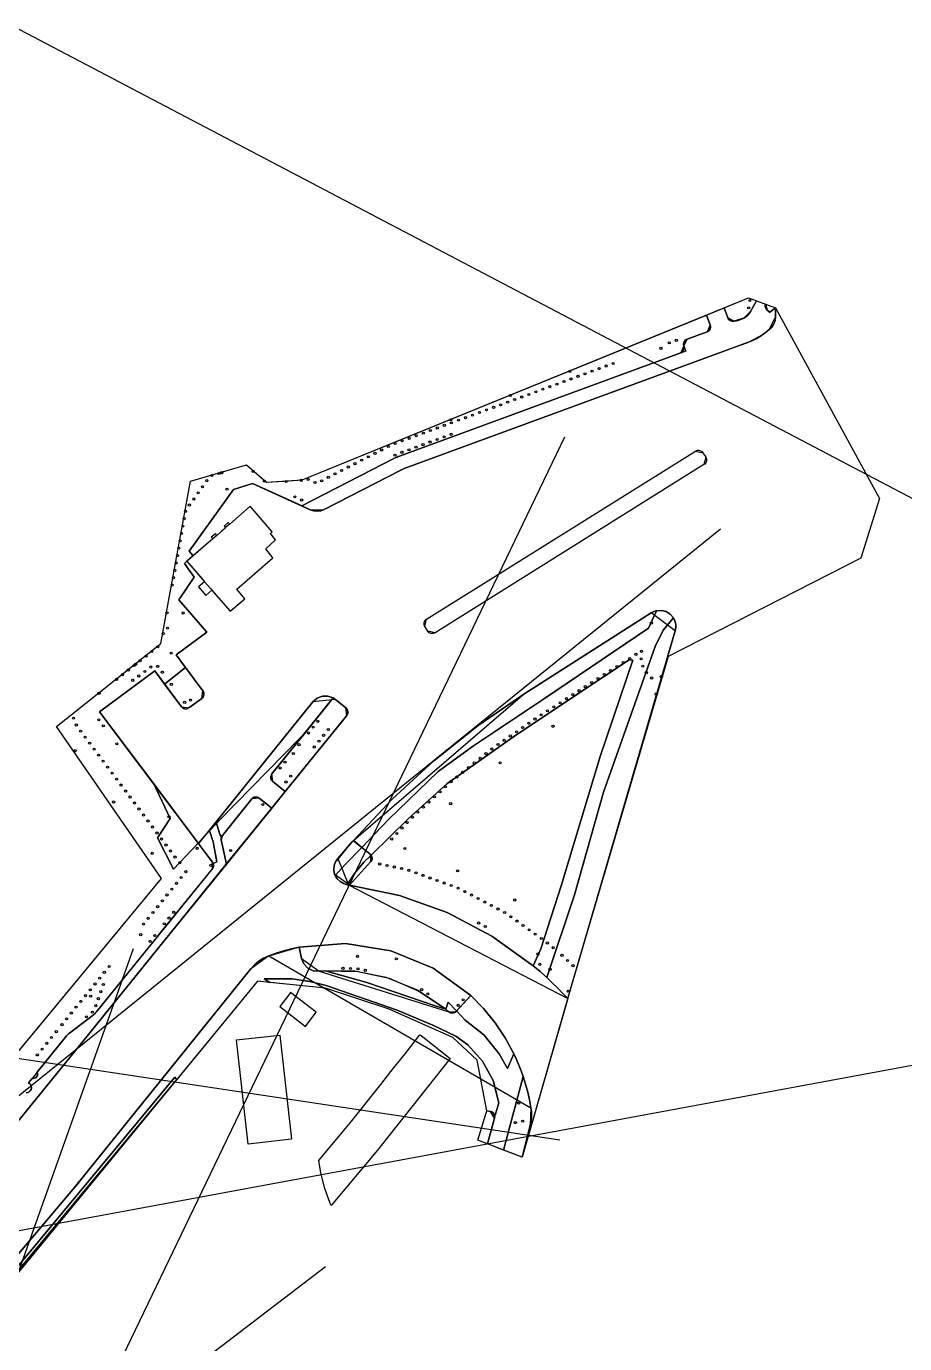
# Model space of a CAD drawing. Header units: metres. Extents: x 13966 to 15478, y -1639 to -430.
# Drawn here: x 15147.6 to 15311.7, y -675.9 to -429.8 of the extents above; entities that cross this region are included whole.
import ezdxf

# ---------------------------------------------------------------- set-up
doc = ezdxf.new("R2010")
doc.units = ezdxf.units.M
for name, color, linetype in [('BOUNDARY', 7, 'Continuous'), ('BUILDING', 7, 'Continuous'), ('CURB', 7, 'Continuous'), ('ELECTR_CABLE', 7, 'Continuous'), ('ELECTR_CABLE_COMM', 7, 'Continuous'), ('GRASS', 7, 'Continuous'), ('ROAD', 7, 'Continuous'), ('SEWER', 7, 'Continuous'), ('SIDEWALK_PATH', 7, 'Continuous'), ('WATER_PIPELINE', 7, 'Continuous')]:
    doc.layers.add(name, color=color, linetype=linetype)

# ---------------------------------------------------------------- blocks, each defined once
blk = doc.blocks.new('ИВА_БУЛЛАТА')
blk.add_circle((0, 0), 0.2)
blk = doc.blocks.new('СПИРЕЯ_GREFSHEIM')
blk.add_circle((0, 0), 0.2)
blk = doc.blocks.new('ПУЗЫРЕПЛОДНИК_TINY_WINE_GOLD')
blk.add_circle((0, 0), 0.2)
blk = doc.blocks.new('ЛАПЧАТКА_GOLDFINGER')
blk.add_circle((0, 0), 0.2)
blk = doc.blocks.new('ПУЗЫРЕПЛОДНИК_LADY_IN_RED')
blk.add_circle((0, 0), 0.2)
blk = doc.blocks.new('КЛЕН_PRINCETON_GOLD')
blk.add_circle((0, 0), 0.2)
blk = doc.blocks.new('КЛЕН_ГИННАЛА')
blk.add_circle((0, 0), 0.2)
blk = doc.blocks.new('КЛЕН_CRIMSON_SENTRY')
blk.add_circle((0, 0), 0.2)

msp = doc.modelspace()

# ---------------------------------------------------------------- linework, layer by layer
at = {"layer": 'BOUNDARY'}
msp.add_lwpolyline([(15099.76, -677.31), (15172.89, -589.01), (15153.27, -560.58), (15172.77, -545.1), (15178.3, -514.77), (15188.78, -511.69), (15192.5, -514.97), (15195.76, -514.74), (15199.17, -514.5), (15282.57, -480.52), (15287.6, -482.38), (15307.01, -518.02), (15303.54, -529.16), (15267.55, -547.51), (15248.82, -611.29), (15240.27, -641.06), (15232, -637.9), (15233.68, -632.38), (15231.87, -622.97), (15227.34, -618.72), (15215.41, -613.43), (15203.53, -609.47), (15190.82, -608.19), (15141.25, -668.44)], dxfattribs=at)
at = {"layer": 'BUILDING'}
for points in [[(15187.03, -537.94), (15188.44, -536.73), (15186.99, -534.93), (15193.7, -529.05), (15192.38, -527.38), (15194.22, -525.71), (15193.25, -524.51), (15193.57, -524.2), (15189.48, -519.44), (15185.63, -522.78), (15184.87, -523.44), (15183.21, -524.88), (15182.46, -525.54), (15177.64, -529.73), (15180.42, -532.94), (15180.95, -533.55), (15182.12, -534.9), (15182.31, -535.13), (15182.61, -535.47), (15185.72, -539.07), (15187.03, -537.94)], [(15197, -610.3), (15196.66, -610.74), (15194.99, -612.94), (15199.77, -616.63), (15201.78, -613.99), (15197, -610.3)], [(15189.09, -638.62), (15186.89, -619.16), (15195.01, -618.24), (15197.21, -637.69)], [(15207.83, -635.03), (15207.95, -634.9), (15213.84, -627.47), (15215.76, -625.05), (15218.64, -621.43), (15221.12, -618.29), (15221.21, -618.18), (15221.69, -618.56), (15226.83, -622.63), (15213.91, -638.91), (15213.51, -639.42), (15213.44, -639.5), (15213.23, -639.75), (15204.6, -650.09), (15204.6, -650.08), (15204.43, -649.73), (15203.38, -646.91), (15202.63, -644.01), (15202.27, -641.71)]]:
    msp.add_lwpolyline(points, close=True, dxfattribs=at)
at = {"layer": 'CURB'}
for points in [[(15178.07, -527.86), (15186.34, -516.3), (15189.89, -515.17), (15200.68, -520.11), (15203.3, -520.05), (15217.6, -512.69), (15218.22, -512.42), (15282.56, -488.8), (15285.35, -487.27), (15286.43, -486.44), (15287.6, -484.06), (15287.6, -482.38)], [(15284.03, -481.06), (15282.96, -483.04), (15281.69, -484.28), (15279.81, -484.88), (15278.73, -484.24), (15278.04, -482.37)], [(15285.77, -481.65), (15286.05, -482.79), (15286.6, -483.25)], [(15286.54, -483.2), (15287.6, -482.38)], [(15274.74, -483.71), (15275.42, -485.57), (15274.83, -486.85), (15271.09, -488.22), (15270.5, -489.5), (15269.9, -490.79), (15217.36, -510.07), (15216.45, -510.47), (15199.11, -519.39)], [(15282.14, -488.96), (15284.74, -487.7)], [(15178.04, -527.83), (15178.81, -528.71)], [(15172.25, -599.72), (15182.39, -587.18), (15182.41, -585.96), (15161.3, -557.83), (15171.62, -550.19), (15176.6, -556.92), (15178, -557.13), (15180.41, -555.35), (15180.62, -553.95), (15175.64, -547.22), (15181.37, -542.97), (15176.14, -536.92), (15179, -532.72), (15177.16, -530.15), (15177.64, -529.73)], [(15264.39, -539.37), (15240.8, -554.41), (15208.4, -582.3), (15205.84, -585.23)], [(15268.88, -542.74), (15264.39, -539.37)], [(15248.79, -611.41), (15268.88, -542.74)], [(15173.42, -600.66), (15207.5, -558.51), (15207.35, -557.11), (15205.41, -555.54), (15201.19, -555.99), (15179.8, -582.48)], [(15195.99, -572.74), (15193.67, -570.87), (15193.52, -569.46), (15204.99, -555.25)], [(15193.48, -575.85), (15195.99, -572.74)], [(15193.48, -575.85), (15191.16, -573.98), (15189.75, -574.13), (15184.26, -580.95), (15184.05, -581.78), (15185.01, -586.34)], [(15205.65, -585.68), (15208.17, -582.57)], [(15208.73, -581.89), (15211.86, -584.42), (15211.97, -585.87), (15208.02, -590.22)], [(15205.84, -585.23), (15207.85, -590.2)], [(15208.02, -590.22), (15205.32, -588.33)], [(15207.85, -590.2), (15248.78, -611.42)], [(15172.29, -599.67), (15160.7, -613.96), (15160.2, -614.45), (15155.68, -617.9), (15155.17, -618.39), (15149.65, -625.21), (15148.73, -626.34), (15148.07, -627.15)], [(15158.17, -619.46), (15173.42, -600.66)], [(15198.64, -601.84), (15193.12, -603.45)], [(15198.64, -601.84), (15199.05, -603.93), (15202.33, -606.32), (15226.55, -613.9), (15227.94, -613.82), (15230.67, -610.88)], [(15192.94, -603.47), (15189.53, -605.94)], [(15192.94, -603.47), (15241.92, -631.87), (15241.77, -635.12), (15240.26, -641.06)], [(15215.47, -793.81), (15215.22, -794.85), (15211.74, -797.91), (15197.91, -799.35), (15188.92, -797.66), (15089.72, -746.59), (15086.54, -727.63), (15101.35, -712.14), (15101.84, -711.59), (15156.3, -647.11), (15159.27, -643.51), (15189.53, -605.94)], [(15144.44, -636.39), (15158.17, -619.46)], [(15236.77, -639.73), (15240.46, -625.99)], [(15233.83, -638.6), (15235.11, -633.75), (15234.34, -632.52), (15233.68, -632.38)]]:
    msp.add_lwpolyline(points, dxfattribs=at)
msp.add_lwpolyline([(15222.63, -542.79), (15222.1, -541.94), (15222.42, -540.56), (15272.66, -509.13), (15274.04, -509.44), (15274.57, -510.29), (15274.25, -511.67), (15224.01, -543.1)], close=True, dxfattribs=at)
at = {"layer": 'ELECTR_CABLE'}
msp.add_line((15203.56, -661.56), (14906.97, -887.83), dxfattribs=at)
at = {"layer": 'ELECTR_CABLE_COMM'}
for p, q in [((15002.98, -745.18), (15277.34, -523.69)), ((14872.7, -581.38), (15247.34, -637.81))]:
    msp.add_line(p, q, dxfattribs=at)
at = {"layer": 'GRASS'}
for points in [[(15278.73, -484.24), (15278.04, -482.37), (15282.57, -480.52), (15284.03, -481.06), (15282.96, -483.04), (15282.71, -483.42), (15282.42, -483.76), (15282.07, -484.05), (15281.69, -484.28), (15281.24, -484.49), (15280.78, -484.66), (15280.3, -484.79), (15279.81, -484.88), (15279.47, -484.87), (15279.16, -484.75), (15278.9, -484.53)], [(15286.05, -482.79), (15285.85, -482.56), (15285.73, -482.29), (15285.7, -481.99), (15285.75, -481.7), (15287.6, -482.38), (15286.54, -483.2)], [(15210.32, -583.18), (15208.74, -581.91), (15216.01, -574.2), (15223.8, -567.03), (15232.07, -560.42), (15240.8, -554.41), (15264.39, -539.37), (15264.62, -539.24), (15264.86, -539.13), (15265.1, -539.04), (15265.36, -538.97), (15263.85, -542.2), (15244.43, -555.36), (15230.99, -564.35), (15224.58, -569), (15215.31, -577.96)], [(15211.86, -584.42), (15210.32, -583.18), (15215.31, -577.96), (15224.58, -569), (15230.99, -564.35), (15244.43, -555.36), (15263.85, -542.2), (15265.36, -538.97), (15266.28, -538.91), (15267.16, -539.13), (15267.94, -539.6), (15268.54, -540.3), (15266.63, -542.59), (15265.14, -545.64), (15255.45, -572.85), (15250.06, -592.06), (15244.87, -607.51), (15244.25, -606.95), (15243.61, -606.39), (15242.97, -605.84), (15242.33, -605.29), (15243.77, -602.14), (15247.54, -590.36), (15254.87, -566.2), (15260.96, -548.19), (15260.24, -548.12), (15250.66, -554.52), (15238.68, -562.55), (15226.21, -571.32), (15219.03, -577.77), (15212.05, -584.62), (15212.01, -584.57), (15211.96, -584.52), (15211.91, -584.47)], [(15248.78, -611.41), (15247.83, -610.41), (15246.86, -609.42), (15245.88, -608.46), (15244.87, -607.51), (15250.06, -592.06), (15255.45, -572.85), (15265.14, -545.64), (15266.63, -542.59), (15268.54, -540.3), (15268.82, -540.88), (15268.98, -541.49), (15269, -542.12), (15268.88, -542.74), (15249.01, -610.65), (15248.82, -611.29)], [(15242.33, -605.29), (15234.61, -599.74), (15226.24, -595.34), (15217.33, -592.15), (15208.02, -590.22), (15211.97, -585.87), (15212.16, -585.59), (15212.23, -585.26), (15212.2, -584.93), (15212.05, -584.62), (15219.03, -577.77), (15226.21, -571.32), (15238.68, -562.55), (15250.66, -554.52), (15260.24, -548.12), (15260.96, -548.19), (15254.87, -566.2), (15247.54, -590.36), (15243.77, -602.14)], [(15176.6, -556.92), (15173.47, -552.69), (15177.39, -549.58), (15180.62, -553.95), (15180.72, -554.12), (15180.78, -554.3), (15180.81, -554.49), (15180.8, -554.69), (15180.75, -554.88), (15180.67, -555.06), (15180.55, -555.21), (15180.41, -555.35), (15178, -557.13), (15177.83, -557.23), (15177.64, -557.3), (15177.45, -557.33), (15177.25, -557.32), (15177.06, -557.27), (15176.89, -557.19), (15176.73, -557.07)], [(15193.67, -570.87), (15193.52, -570.71), (15193.4, -570.52), (15193.33, -570.31), (15193.3, -570.09), (15193.32, -569.92), (15193.36, -569.76), (15193.43, -569.61), (15193.52, -569.46), (15199.65, -561.87), (15204.99, -555.25), (15205.1, -555.32), (15205.2, -555.39), (15205.31, -555.46), (15205.41, -555.54), (15207.35, -557.11), (15207.61, -557.41), (15207.72, -557.78), (15207.69, -558.16), (15207.5, -558.51), (15195.99, -572.74)], [(15174.54, -577.79), (15171.43, -571.32), (15179.72, -582.37), (15175.15, -587.23), (15172.15, -581.42)], [(15184.05, -581.78), (15184.05, -581.73), (15184.04, -581.68), (15184.03, -581.63), (15184.03, -581.58), (15184.04, -581.48), (15184.05, -581.39), (15184.07, -581.29), (15184.11, -581.2), (15184.14, -581.13), (15184.17, -581.07), (15184.21, -581.01), (15184.26, -580.95), (15189.75, -574.13), (15189.89, -573.99), (15190.05, -573.88), (15190.23, -573.81), (15190.43, -573.77), (15190.62, -573.77), (15190.82, -573.8), (15191, -573.88), (15191.16, -573.98), (15193.48, -575.85), (15185.01, -586.33)], [(15199.05, -603.93), (15198.64, -601.84), (15207.29, -601.16), (15215.74, -602.51), (15223.65, -605.78), (15230.67, -610.88), (15228.02, -613.74), (15226.46, -612.08), (15226.01, -613.44), (15220.73, -609.88), (15214.89, -607.47), (15208.7, -606.26), (15202.33, -606.32), (15201.21, -606.24), (15200.22, -605.76), (15199.48, -604.97)], [(15226.55, -613.9), (15226.42, -613.78), (15226.28, -613.67), (15226.15, -613.55), (15226.01, -613.44), (15226.46, -612.08), (15228.02, -613.74), (15227.94, -613.82), (15227.62, -614.05), (15227.26, -614.14), (15226.89, -614.09)], [(15240.26, -641.06), (15236.77, -639.73), (15240.46, -625.99), (15240.91, -627.44), (15241.31, -628.9), (15241.64, -630.38), (15241.92, -631.87), (15242, -632.68), (15242.01, -633.5), (15241.93, -634.31), (15241.77, -635.12)], [(15233.83, -638.6), (15232, -637.9), (15233.68, -632.38), (15234.34, -632.52), (15234.54, -632.58), (15234.71, -632.68), (15234.87, -632.81), (15234.99, -632.97), (15235.08, -633.15), (15235.13, -633.35), (15235.14, -633.55), (15235.11, -633.75)]]:
    msp.add_lwpolyline(points, close=True, dxfattribs=at)
msp.add_lwpolyline([(15104.1, -672.07), (15172.89, -589.01), (15153.27, -560.58), (15172.77, -545.1), (15178.3, -514.77), (15188.78, -511.69), (15192.5, -514.97), (15199.17, -514.5), (15274.74, -483.71), (15275.42, -485.57), (15275.48, -485.96), (15275.39, -486.33), (15275.16, -486.64), (15274.83, -486.85), (15271.09, -488.22), (15270.75, -488.43), (15270.53, -488.74), (15270.44, -489.11), (15270.5, -489.5), (15270.84, -490.44), (15217.36, -510.07), (15217.13, -510.16), (15216.9, -510.26), (15216.68, -510.36), (15216.45, -510.47), (15199.11, -519.39), (15195.58, -517.77), (15189.89, -515.17), (15186.34, -516.3), (15178.04, -527.83), (15178.81, -528.71), (15177.16, -530.15), (15179, -532.72), (15176.14, -536.92), (15181.37, -542.97), (15175.64, -547.22), (15177.39, -549.58), (15173.47, -552.69), (15171.62, -550.19), (15161.3, -557.83), (15171.43, -571.32), (15174.54, -577.79), (15172.15, -581.42), (15175.15, -587.23), (15179.72, -582.37), (15181.35, -584.55), (15182.41, -585.96), (15182.54, -586.21), (15182.61, -586.49), (15182.59, -586.77), (15182.5, -587.05), (15160.7, -613.96), (15160.59, -614.09), (15160.47, -614.22), (15160.33, -614.34), (15160.2, -614.45), (15155.68, -617.9), (15155.54, -618.01), (15155.41, -618.13), (15155.29, -618.26), (15155.17, -618.39), (15149.65, -625.21), (15149.72, -625.43), (15149.73, -625.65), (15149.68, -625.87), (15149.56, -626.07), (15149.39, -626.23), (15149.19, -626.33), (15148.96, -626.37), (15148.73, -626.34), (15148.07, -627.15), (15148.3, -627.33), (15148.47, -627.56), (15148.57, -627.83), (15148.58, -628.12), (15148.51, -628.41), (15148.36, -628.65), (15148.15, -628.85), (15147.89, -628.98), (15147.6, -629.02)], dxfattribs=at)
at = {"layer": 'ROAD'}
msp.add_lwpolyline([(15144.44, -636.39), (15158.17, -619.46), (15173.42, -600.66), (15185, -586.33), (15193.48, -575.85), (15195.99, -572.74), (15207.5, -558.51), (15207.69, -558.16), (15207.72, -557.78), (15207.61, -557.41), (15207.35, -557.11), (15205.41, -555.54), (15205.31, -555.46), (15205.2, -555.39), (15205.1, -555.32), (15204.99, -555.25), (15203.99, -554.91), (15202.96, -554.92), (15201.99, -555.29), (15201.19, -555.99), (15183.09, -578.42), (15181.84, -579.97), (15180.93, -581.08), (15179.72, -582.37), (15171.43, -571.32), (15161.3, -557.83), (15171.62, -550.19), (15173.47, -552.69), (15176.6, -556.92), (15176.89, -557.19), (15177.25, -557.32), (15177.64, -557.3), (15178, -557.13), (15180.41, -555.35), (15180.55, -555.21), (15180.67, -555.06), (15180.75, -554.88), (15180.8, -554.69), (15180.81, -554.49), (15180.78, -554.3), (15180.72, -554.12), (15180.62, -553.95), (15177.39, -549.58), (15175.64, -547.22), (15181.37, -542.97), (15176.14, -536.92), (15179, -532.72), (15177.16, -530.15), (15177.64, -529.73), (15180.95, -533.55), (15179.81, -534.53), (15181.18, -536.11), (15182.31, -535.13), (15185.72, -539.07), (15188.44, -536.73), (15186.99, -534.93), (15193.7, -529.05), (15192.38, -527.38), (15194.22, -525.71), (15193.25, -524.51), (15193.57, -524.2), (15189.48, -519.44), (15185.63, -522.78), (15185.37, -522.48), (15184.61, -523.14), (15184.88, -523.45), (15183.21, -524.88), (15182.96, -524.58), (15182.2, -525.24), (15182.46, -525.54), (15178.81, -528.71), (15178.07, -527.86), (15186.34, -516.3), (15189.89, -515.17), (15199.11, -519.39), (15200.68, -520.11), (15201.33, -520.32), (15202, -520.38), (15202.66, -520.29), (15203.3, -520.05), (15217.6, -512.69), (15217.75, -512.62), (15217.9, -512.55), (15218.06, -512.48), (15218.22, -512.42), (15282.56, -488.8), (15283.3, -488.5), (15284.01, -488.14), (15284.7, -487.73), (15285.35, -487.27), (15286.43, -486.44), (15286.92, -485.96), (15287.29, -485.38), (15287.52, -484.74), (15287.6, -484.06), (15287.6, -482.38), (15307.01, -518.02), (15303.54, -529.16), (15270.61, -545.95), (15267.55, -547.51), (15267.48, -547.55), (15268.88, -542.74), (15269, -542.12), (15268.98, -541.49), (15268.82, -540.88), (15268.54, -540.3), (15267.94, -539.6), (15267.16, -539.13), (15266.28, -538.91), (15265.36, -538.97), (15265.1, -539.04), (15264.86, -539.13), (15264.62, -539.24), (15264.39, -539.37), (15240.8, -554.41), (15232.07, -560.42), (15223.8, -567.03), (15216.01, -574.2), (15208.74, -581.91), (15208.4, -582.3), (15205.84, -585.23), (15205.52, -585.67), (15205.29, -586.15), (15205.15, -586.67), (15205.1, -587.21), (15205.12, -587.52), (15205.17, -587.82), (15205.24, -588.12), (15205.35, -588.41), (15205.74, -589.05), (15206.25, -589.57), (15206.88, -589.94), (15207.58, -590.16), (15207.85, -590.2), (15208.02, -590.22), (15217.33, -592.15), (15226.24, -595.34), (15234.61, -599.74), (15242.33, -605.29), (15242.97, -605.84), (15243.61, -606.39), (15244.25, -606.95), (15244.87, -607.51), (15245.88, -608.46), (15246.86, -609.42), (15247.83, -610.41), (15248.78, -611.41), (15240.27, -641.06), (15241.77, -635.12), (15241.93, -634.31), (15242.01, -633.5), (15242, -632.68), (15241.92, -631.87), (15241.64, -630.38), (15241.31, -628.9), (15240.91, -627.44), (15240.46, -625.99), (15240.08, -624.92), (15239.66, -623.85), (15239.21, -622.81), (15238.73, -621.77), (15237.1, -618.77), (15235.21, -615.95), (15233.06, -613.31), (15230.67, -610.88), (15223.65, -605.78), (15215.74, -602.51), (15207.29, -601.16), (15198.64, -601.84), (15197.19, -602.16), (15195.76, -602.54), (15194.34, -602.97), (15192.94, -603.47), (15191.97, -603.91), (15191.07, -604.47), (15190.25, -605.15), (15189.53, -605.94), (15159.27, -643.51), (15158.53, -644.42), (15157.79, -645.32), (15157.05, -646.22), (15156.3, -647.11), (15101.84, -711.59)], dxfattribs=at)
msp.add_lwpolyline([(15222.1, -541.94), (15222.04, -541.81), (15221.99, -541.68), (15221.96, -541.55), (15221.95, -541.41), (15221.98, -541.16), (15222.08, -540.92), (15222.22, -540.72), (15222.42, -540.56), (15272.66, -509.13), (15272.84, -509.04), (15273.03, -508.99), (15273.22, -508.97), (15273.42, -509), (15273.6, -509.06), (15273.77, -509.16), (15273.92, -509.29), (15274.04, -509.44), (15274.57, -510.29), (15274.66, -510.47), (15274.71, -510.66), (15274.72, -510.85), (15274.7, -511.05), (15274.63, -511.23), (15274.54, -511.4), (15274.41, -511.55), (15274.25, -511.67), (15224.01, -543.1), (15223.64, -543.24), (15223.26, -543.23), (15222.91, -543.07), (15222.63, -542.79)], close=True, dxfattribs=at)
at = {"layer": 'SEWER'}
msp.add_line((15167.59, -602.13), (15072.43, -869.19), dxfattribs=at)
at = {"layer": 'SIDEWALK_PATH'}
for points in [[(15200.68, -520.11), (15199.11, -519.39), (15216.45, -510.47), (15216.68, -510.36), (15216.9, -510.26), (15217.13, -510.16), (15217.36, -510.07), (15269.9, -490.79), (15270.24, -490.58), (15270.46, -490.27), (15270.56, -489.9), (15270.5, -489.5), (15270.47, -489.42), (15270.45, -489.33), (15270.44, -489.25), (15270.43, -489.16), (15270.48, -488.86), (15270.61, -488.59), (15270.82, -488.37), (15271.09, -488.22), (15274.83, -486.85), (15275.16, -486.64), (15275.39, -486.33), (15275.48, -485.96), (15275.42, -485.57), (15274.74, -483.71), (15278.04, -482.37), (15278.73, -484.24), (15278.9, -484.53), (15279.16, -484.75), (15279.47, -484.87), (15279.81, -484.88), (15280.3, -484.79), (15280.78, -484.66), (15281.24, -484.49), (15281.69, -484.28), (15282.07, -484.05), (15282.42, -483.76), (15282.71, -483.42), (15282.96, -483.04), (15284.03, -481.06), (15285.75, -481.7), (15285.73, -481.78), (15285.71, -481.86), (15285.7, -481.94), (15285.7, -482.02), (15285.72, -482.24), (15285.79, -482.44), (15285.9, -482.63), (15286.05, -482.79), (15286.54, -483.2), (15287.6, -482.38), (15287.6, -484.06), (15287.52, -484.74), (15287.29, -485.38), (15286.92, -485.96), (15286.43, -486.44), (15285.35, -487.27), (15284.7, -487.73), (15284.01, -488.14), (15283.3, -488.5), (15282.56, -488.8), (15218.22, -512.42), (15218.06, -512.48), (15217.9, -512.55), (15217.75, -512.62), (15217.6, -512.69), (15203.3, -520.05), (15202.66, -520.29), (15202, -520.38), (15201.33, -520.32)], [(15222.1, -541.94), (15221.96, -541.57), (15221.98, -541.18), (15222.13, -540.83), (15222.42, -540.56), (15272.66, -509.13), (15273.03, -508.99), (15273.42, -509), (15273.77, -509.15), (15274.04, -509.44), (15274.57, -510.29), (15274.66, -510.47), (15274.71, -510.66), (15274.72, -510.85), (15274.7, -511.05), (15274.63, -511.23), (15274.54, -511.4), (15274.41, -511.55), (15274.25, -511.67), (15224.01, -543.1), (15223.64, -543.24), (15223.26, -543.23), (15222.91, -543.07), (15222.63, -542.79)], [(15183.17, -578.7), (15183.09, -578.42), (15201.19, -555.99), (15201.99, -555.29), (15202.96, -554.92), (15203.99, -554.91), (15204.99, -555.25), (15199.65, -561.87), (15198.66, -562.84), (15183.8, -578.03)], [(15183.86, -580.89), (15183.17, -578.7), (15183.8, -578.03), (15198.66, -562.84), (15199.65, -561.87), (15193.52, -569.46), (15193.43, -569.61), (15193.36, -569.76), (15193.32, -569.92), (15193.3, -570.09), (15193.33, -570.31), (15193.4, -570.52), (15193.52, -570.71), (15193.67, -570.87), (15195.99, -572.74), (15193.48, -575.85), (15191.16, -573.98), (15191, -573.88), (15190.82, -573.8), (15190.62, -573.77), (15190.43, -573.77), (15190.23, -573.81), (15190.05, -573.88), (15189.89, -573.99), (15189.75, -574.13), (15184.26, -580.95), (15184.21, -581.01), (15184.17, -581.07), (15184.14, -581.13), (15184.11, -581.2)], [(15182.41, -585.96), (15179.8, -582.48), (15180.93, -581.08), (15181.87, -580.08), (15182.55, -582.17), (15183.21, -585.91), (15182.54, -586.2), (15182.52, -586.14), (15182.49, -586.07), (15182.45, -586.01)], [(15181.87, -580.08), (15181.84, -579.97), (15183.09, -578.42), (15183.17, -578.7)], [(15205.35, -588.41), (15205.24, -588.12), (15205.17, -587.82), (15205.12, -587.52), (15205.1, -587.21), (15205.15, -586.67), (15205.29, -586.15), (15205.52, -585.67), (15205.84, -585.23), (15208.4, -582.3), (15208.49, -582.2), (15208.57, -582.1), (15208.66, -582), (15208.74, -581.91), (15210.32, -583.18), (15207.23, -586.41)], [(15205.36, -588.41), (15207.23, -586.41), (15210.32, -583.18), (15211.86, -584.42), (15211.91, -584.47), (15211.96, -584.52), (15212.01, -584.57), (15212.05, -584.62), (15210.7, -585.95), (15208.96, -588.07), (15207.58, -590.16), (15206.88, -589.94), (15206.25, -589.57), (15205.74, -589.05)], [(15207.85, -590.2), (15207.78, -590.19), (15207.71, -590.18), (15207.65, -590.17), (15207.58, -590.16), (15208.96, -588.07), (15210.7, -585.95), (15212.05, -584.62), (15212.2, -584.93), (15212.23, -585.26), (15212.16, -585.59), (15211.97, -585.87), (15208.02, -590.22), (15207.94, -590.21)], [(15193.16, -608.43), (15192.09, -607.72), (15197.3, -607.75), (15200.62, -608.23), (15203.64, -608.96), (15216.93, -613.61), (15223.57, -616.4), (15227.88, -618.45), (15230.12, -620.1), (15232.88, -623.13), (15234.84, -626.75), (15235.89, -630.89), (15235.25, -633.21), (15235.12, -633.31), (15235.03, -633.03), (15234.85, -632.8), (15234.62, -632.62), (15234.34, -632.52), (15233.68, -632.38), (15231.87, -622.97), (15227.34, -618.72), (15215.41, -613.43), (15203.53, -609.47)], [(15211.23, -608.43), (15203.48, -606.22), (15209.56, -606.35), (15215.45, -607.64), (15220.98, -610.02), (15226.01, -613.44), (15224.04, -612.8)], [(15229.65, -615.49), (15228.02, -613.74), (15230.67, -610.88), (15233.06, -613.31), (15235.21, -615.95), (15237.1, -618.77), (15238.73, -621.77), (15237.55, -624.49), (15236.01, -621.76), (15233.1, -618.23)], [(15096.64, -720.68), (15096.53, -720.6), (15096.42, -720.53), (15096.3, -720.47), (15096.17, -720.43), (15096.43, -719.61), (15105.51, -709.88), (15112.88, -701.39), (15175.36, -626.14), (15175.72, -626.53), (15097.11, -721.14)]]:
    msp.add_lwpolyline(points, close=True, dxfattribs=at)
for points in [[(15147.6, -629.02), (15147.89, -628.98), (15148.15, -628.85), (15148.36, -628.65), (15148.51, -628.41), (15148.58, -628.12), (15148.57, -627.83), (15148.47, -627.56), (15148.3, -627.33), (15148.07, -627.15), (15148.73, -626.34), (15148.96, -626.37), (15149.19, -626.33), (15149.39, -626.23), (15149.56, -626.07), (15149.68, -625.87), (15149.73, -625.65), (15149.72, -625.43), (15149.65, -625.21), (15155.17, -618.39), (15155.29, -618.26), (15155.41, -618.13), (15155.54, -618.01), (15155.68, -617.9), (15160.2, -614.45), (15160.33, -614.34), (15160.47, -614.22), (15160.59, -614.09), (15160.7, -613.96), (15172.25, -599.72), (15172.29, -599.67), (15182.39, -587.18), (15182.52, -586.96), (15182.6, -586.72), (15182.6, -586.46), (15182.54, -586.2), (15183.21, -585.91), (15182.55, -582.17), (15181.87, -580.08), (15183.17, -578.7), (15183.86, -580.89), (15184.11, -581.2), (15184.07, -581.29), (15184.05, -581.39), (15184.04, -581.48), (15184.03, -581.58), (15184.03, -581.63), (15184.04, -581.68), (15184.05, -581.73), (15184.05, -581.78), (15185.01, -586.33), (15173.42, -600.66), (15158.17, -619.46), (15144.44, -636.39)], [(15101.84, -711.59), (15156.3, -647.11), (15157.05, -646.22), (15157.79, -645.32), (15158.53, -644.42), (15159.27, -643.51), (15189.53, -605.94), (15190.25, -605.15), (15191.07, -604.47), (15191.97, -603.91), (15192.94, -603.47), (15194.34, -602.97), (15195.76, -602.54), (15197.19, -602.16), (15198.64, -601.84), (15199.05, -603.93), (15199.48, -604.97), (15200.22, -605.76), (15201.21, -606.24), (15202.33, -606.32), (15202.61, -606.29), (15202.9, -606.27), (15203.19, -606.24), (15203.48, -606.22), (15211.23, -608.43), (15224.04, -612.8), (15226.01, -613.44), (15226.15, -613.55), (15226.28, -613.67), (15226.42, -613.78), (15226.55, -613.9), (15226.89, -614.09), (15227.26, -614.14), (15227.62, -614.05), (15227.94, -613.82), (15228.02, -613.74), (15229.65, -615.49), (15233.1, -618.23), (15236.01, -621.76), (15237.55, -624.49), (15238.73, -621.77), (15239.21, -622.81), (15239.66, -623.85), (15240.08, -624.92), (15240.46, -625.99), (15236.77, -639.73), (15233.83, -638.6), (15235.11, -633.75), (15235.13, -633.64), (15235.14, -633.53), (15235.14, -633.42), (15235.12, -633.31), (15235.25, -633.21), (15235.89, -630.89), (15234.84, -626.75), (15232.88, -623.13), (15230.12, -620.1), (15227.88, -618.45), (15223.57, -616.4), (15216.93, -613.61), (15203.64, -608.96), (15200.62, -608.23), (15197.3, -607.75), (15192.09, -607.72), (15193.16, -608.43), (15190.82, -608.19), (15175.73, -626.53), (15175.36, -626.14), (15112.88, -701.39)]]:
    msp.add_lwpolyline(points, dxfattribs=at)
at = {"layer": 'WATER_PIPELINE'}
for p, q in [((15357.37, -541.23), (15145.23, -429.78)), ((15137.68, -736.42), (15248.26, -506.5)), ((15477.51, -593.53), (15061.01, -670.58))]:
    msp.add_line(p, q, dxfattribs=at)

# ---------------------------------------------------------------- block references
at = {"layer": 'BUSH'}
for name, p in [('ИВА_БУЛЛАТА', (15282.6, -482.38)), ('СПИРЕЯ_GREFSHEIM', (15282.8, -481)), ('ПУЗЫРЕПЛОДНИК_TINY_WINE_GOLD', (15266.2, -489.94)), ('ЛАПЧАТКА_GOLDFINGER', (15267.76, -488.91)), ('ИВА_БУЛЛАТА', (15269.08, -488.43)), ('ЛАПЧАТКА_GOLDFINGER', (15252.02, -494.69)), ('ИВА_БУЛЛАТА', (15253.34, -494.2)), ('СПИРЕЯ_GREFSHEIM', (15254.65, -493.72)), ('ПУЗЫРЕПЛОДНИК_LADY_IN_RED', (15255.97, -493.24)), ('ПУЗЫРЕПЛОДНИК_TINY_WINE_GOLD', (15257.28, -492.76)), ('ЛАПЧАТКА_GOLDFINGER', (15245.45, -497.1)), ('ИВА_БУЛЛАТА', (15246.77, -496.62)), ('СПИРЕЯ_GREFSHEIM', (15248.08, -496.13)), ('ПУЗЫРЕПЛОДНИК_LADY_IN_RED', (15249.39, -495.65)), ('ПУЗЫРЕПЛОДНИК_TINY_WINE_GOLD', (15250.71, -495.17)), ('ЛАПЧАТКА_GOLDFINGER', (15238.88, -499.51)), ('ИВА_БУЛЛАТА', (15240.2, -499.03)), ('СПИРЕЯ_GREFSHEIM', (15241.51, -498.55)), ('ПУЗЫРЕПЛОДНИК_LADY_IN_RED', (15242.82, -498.06)), ('ПУЗЫРЕПЛОДНИК_TINY_WINE_GOLD', (15244.14, -497.58)), ('ЛАПЧАТКА_GOLDFINGER', (15232.31, -501.92)), ('ИВА_БУЛЛАТА', (15233.62, -501.44)), ('СПИРЕЯ_GREFSHEIM', (15234.94, -500.96)), ('ПУЗЫРЕПЛОДНИК_LADY_IN_RED', (15236.25, -500.48)), ('ПУЗЫРЕПЛОДНИК_TINY_WINE_GOLD', (15237.57, -499.99)), ('ЛАПЧАТКА_GOLDFINGER', (15225.74, -504.33)), ('ИВА_БУЛЛАТА', (15227.05, -503.85)), ('СПИРЕЯ_GREFSHEIM', (15228.37, -503.37)), ('ПУЗЫРЕПЛОДНИК_LADY_IN_RED', (15229.68, -502.89)), ('ПУЗЫРЕПЛОДНИК_TINY_WINE_GOLD', (15231, -502.41)), ('ПУЗЫРЕПЛОДНИК_TINY_WINE_GOLD', (15217.85, -507.23)), ('ЛАПЧАТКА_GOLDFINGER', (15219.17, -506.75)), ('ИВА_БУЛЛАТА', (15220.48, -506.26)), ('СПИРЕЯ_GREFSHEIM', (15221.8, -505.78)), ('ПУЗЫРЕПЛОДНИК_LADY_IN_RED', (15223.11, -505.3)), ('ПУЗЫРЕПЛОДНИК_LADY_IN_RED', (15224.39, -506.96)), ('ПУЗЫРЕПЛОДНИК_TINY_WINE_GOLD', (15224.42, -504.82)), ('СПИРЕЯ_GREFSHEIM', (15225.7, -506.48)), ('ИВА_БУЛЛАТА', (15227.01, -506)), ('ЛАПЧАТКА_GOLDFINGER', (15212.77, -509.56)), ('ИВА_БУЛЛАТА', (15214.01, -508.92)), ('СПИРЕЯ_GREFSHEIM', (15215.26, -508.27)), ('ПУЗЫРЕПЛОДНИК_LADY_IN_RED', (15216.54, -507.71)), ('ПУЗЫРЕПЛОДНИК_LADY_IN_RED', (15217.81, -509.37)), ('СПИРЕЯ_GREFSHEIM', (15219.13, -508.89)), ('ИВА_БУЛЛАТА', (15220.44, -508.41)), ('ЛАПЧАТКА_GOLDFINGER', (15221.76, -507.93)), ('ПУЗЫРЕПЛОДНИК_TINY_WINE_GOLD', (15223.07, -507.44)), ('ИВА_БУЛЛАТА', (15207.79, -512.12)), ('СПИРЕЯ_GREFSHEIM', (15209.03, -511.48)), ('ПУЗЫРЕПЛОДНИК_LADY_IN_RED', (15210.28, -510.84)), ('ПУЗЫРЕПЛОДНИК_TINY_WINE_GOLD', (15211.52, -510.2)), ('ПУЗЫРЕПЛОДНИК_TINY_WINE_GOLD', (15216.51, -509.89)), ('ПУЗЫРЕПЛОДНИК_TINY_WINE_GOLD', (15182.3, -513.7)), ('ЛАПЧАТКА_GOLDFINGER', (15183.64, -513.31)), ('ИВА_БУЛЛАТА', (15190.01, -512.91)), ('ПУЗЫРЕПЛОДНИК_TINY_WINE_GOLD', (15198.98, -514.61)), ('ЛАПЧАТКА_GOLDFINGER', (15200.28, -514.43)), ('ПУЗЫРЕПЛОДНИК_LADY_IN_RED', (15204.05, -514.04)), ('ПУЗЫРЕПЛОДНИК_TINY_WINE_GOLD', (15205.3, -513.4)), ('ЛАПЧАТКА_GOLDFINGER', (15206.54, -512.76)), ('ИВА_БУЛЛАТА', (15179.73, -516.94)), ('СПИРЕЯ_GREFSHEIM', (15180.55, -515.8)), ('ПУЗЫРЕПЛОДНИК_LADY_IN_RED', (15181.36, -514.66)), ('СПИРЕЯ_GREFSHEIM', (15185.14, -516.25)), ('СПИРЕЯ_GREFSHEIM', (15192.11, -514.76)), ('ПУЗЫРЕПЛОДНИК_LADY_IN_RED', (15196.19, -514.81)), ('ИВА_БУЛЛАТА', (15201.56, -515.01)), ('СПИРЕЯ_GREFSHEIM', (15202.81, -514.68)), ('ПУЗЫРЕПЛОДНИК_TINY_WINE_GOLD', (15178.1, -519.22)), ('ЛАПЧАТКА_GOLDFINGER', (15178.92, -518.08)), ('СПИРЕЯ_GREFSHEIM', (15197.8, -517.69)), ('ИВА_БУЛЛАТА', (15199.07, -518.27)), ('СПИРЕЯ_GREFSHEIM', (15177.12, -521.77)), ('ПУЗЫРЕПЛОДНИК_LADY_IN_RED', (15177.37, -520.39)), ('ИВА_БУЛЛАТА', (15176.87, -523.15)), ('ПУЗЫРЕПЛОДНИК_TINY_WINE_GOLD', (15176.37, -525.9)), ('ЛАПЧАТКА_GOLDFINGER', (15176.62, -524.52)), ('СПИРЕЯ_GREFSHEIM', (15175.87, -528.66)), ('ПУЗЫРЕПЛОДНИК_LADY_IN_RED', (15176.12, -527.28)), ('ЛАПЧАТКА_GOLDFINGER', (15175.37, -531.41)), ('ИВА_БУЛЛАТА', (15175.62, -530.03)), ('ПУЗЫРЕПЛОДНИК_LADY_IN_RED', (15174.87, -534.17)), ('ПУЗЫРЕПЛОДНИК_TINY_WINE_GOLD', (15175.12, -532.79)), ('ПУЗЫРЕПЛОДНИК_TINY_WINE_GOLD', (15176.94, -539.38)), ('СПИРЕЯ_GREFSHEIM', (15264.4, -541.26)), ('ИВА_БУЛЛАТА', (15173.21, -543.26)), ('СПИРЕЯ_GREFSHEIM', (15174, -542.21)), ('ПУЗЫРЕПЛОДНИК_TINY_WINE_GOLD', (15171.08, -546.57)), ('ЛАПЧАТКА_GOLDFINGER', (15172.18, -545.7)), ('СПИРЕЯ_GREFSHEIM', (15262.58, -546.56)), ('СПИРЕЯ_GREFSHEIM', (15168.89, -548.31)), ('ПУЗЫРЕПЛОДНИК_LADY_IN_RED', (15169.99, -547.44)), ('ПУЗЫРЕПЛОДНИК_LADY_IN_RED', (15174.69, -546.9)), ('ЛАПЧАТКА_GOLDFINGER', (15259.17, -548.63)), ('ПУЗЫРЕПЛОДНИК_TINY_WINE_GOLD', (15260.35, -547.88)), ('ПУЗЫРЕПЛОДНИК_LADY_IN_RED', (15261.53, -547.12)), ('ИВА_БУЛЛАТА', (15262.5, -547.95)), ('ПУЗЫРЕПЛОДНИК_TINY_WINE_GOLD', (15165.6, -550.92)), ('ЛАПЧАТКА_GOLDFINGER', (15166.7, -550.05)), ('ИВА_БУЛЛАТА', (15167.79, -549.18)), ('ПУЗЫРЕПЛОДНИК_TINY_WINE_GOLD', (15168.64, -551.15)), ('ПУЗЫРЕПЛОДНИК_LADY_IN_RED', (15169.77, -550.32)), ('СПИРЕЯ_GREFSHEIM', (15170.89, -549.48)), ('ИВА_БУЛЛАТА', (15172.18, -549.37)), ('ЛАПЧАТКА_GOLDFINGER', (15173.06, -550.46)), ('ПУЗЫРЕПЛОДНИК_LADY_IN_RED', (15255.63, -550.89)), ('СПИРЕЯ_GREFSHEIM', (15256.81, -550.13)), ('ИВА_БУЛЛАТА', (15257.99, -549.38)), ('ЛАПЧАТКА_GOLDFINGER', (15262.81, -549.31)), ('ПУЗЫРЕПЛОДНИК_TINY_WINE_GOLD', (15263.48, -550.54)), ('ПУЗЫРЕПЛОДНИК_LADY_IN_RED', (15264.46, -551.53)), ('СПИРЕЯ_GREFSHEIM', (15266.28, -551.28)), ('ПУЗЫРЕПЛОДНИК_LADY_IN_RED', (15164.5, -551.79)), ('ЛАПЧАТКА_GOLDFINGER', (15167.52, -551.98)), ('ПУЗЫРЕПЛОДНИК_TINY_WINE_GOLD', (15174.72, -552.71)), ('СПИРЕЯ_GREFSHEIM', (15250.91, -553.9)), ('ИВА_БУЛЛАТА', (15252.09, -553.15)), ('ЛАПЧАТКА_GOLDFINGER', (15253.27, -552.39)), ('ПУЗЫРЕПЛОДНИК_TINY_WINE_GOLD', (15254.45, -551.64)), ('СПИРЕЯ_GREFSHEIM', (15161.22, -554.4)), ('ПУЗЫРЕПЛОДНИК_LADY_IN_RED', (15177.22, -556.08)), ('СПИРЕЯ_GREFSHEIM', (15178.31, -555.66)), ('ЛАПЧАТКА_GOLDFINGER', (15247.37, -556.16)), ('ПУЗЫРЕПЛОДНИК_TINY_WINE_GOLD', (15248.55, -555.4)), ('ПУЗЫРЕПЛОДНИК_LADY_IN_RED', (15249.73, -554.65)), ('ПУЗЫРЕПЛОДНИК_LADY_IN_RED', (15243.83, -558.41)), ('СПИРЕЯ_GREFSHEIM', (15245.01, -557.66)), ('ИВА_БУЛЛАТА', (15246.19, -556.91)), ('ИВА_БУЛЛАТА', (15156.45, -559.03)), ('ЛАПЧАТКА_GOLDFINGER', (15156.97, -560.32)), ('ЛАПЧАТКА_GOLDFINGER', (15161.18, -559.35)), ('ИВА_БУЛЛАТА', (15162.02, -560.46)), ('ПУЗЫРЕПЛОДНИК_LADY_IN_RED', (15201.23, -560.71)), ('ПУЗЫРЕПЛОДНИК_TINY_WINE_GOLD', (15202.11, -559.62)), ('СПИРЕЯ_GREFSHEIM', (15204.07, -561.16)), ('ИВА_БУЛЛАТА', (15240.36, -560.79)), ('ЛАПЧАТКА_GOLDFINGER', (15241.52, -559.99)), ('ПУЗЫРЕПЛОДНИК_TINY_WINE_GOLD', (15242.67, -559.2)), ('ПУЗЫРЕПЛОДНИК_TINY_WINE_GOLD', (15157.78, -561.47)), ('ПУЗЫРЕПЛОДНИК_LADY_IN_RED', (15158.62, -562.59)), ('СПИРЕЯ_GREFSHEIM', (15159.46, -563.71)), ('СПИРЕЯ_GREFSHEIM', (15164.55, -563.82)), ('СПИРЕЯ_GREFSHEIM', (15200.35, -561.8)), ('ПУЗЫРЕПЛОДНИК_TINY_WINE_GOLD', (15202.31, -563.34)), ('ПУЗЫРЕПЛОДНИК_LADY_IN_RED', (15203.19, -562.25)), ('ПУЗЫРЕПЛОДНИК_TINY_WINE_GOLD', (15236.9, -563.17)), ('ПУЗЫРЕПЛОДНИК_LADY_IN_RED', (15238.06, -562.37)), ('СПИРЕЯ_GREFSHEIM', (15239.21, -561.58)), ('ИВА_БУЛЛАТА', (15160.3, -564.83)), ('ЛАПЧАТКА_GOLDFINGER', (15161.14, -565.95)), ('ИВА_БУЛЛАТА', (15198.59, -563.98)), ('ЛАПЧАТКА_GOLDFINGER', (15201.43, -564.43)), ('СПИРЕЯ_GREFSHEIM', (15233.53, -565.66)), ('ИВА_БУЛЛАТА', (15234.62, -564.79)), ('ЛАПЧАТКА_GOLDFINGER', (15235.75, -563.96)), ('ПУЗЫРЕПЛОДНИК_TINY_WINE_GOLD', (15161.98, -567.07)), ('ПУЗЫРЕПЛОДНИК_LADY_IN_RED', (15162.82, -568.19)), ('ПУЗЫРЕПЛОДНИК_TINY_WINE_GOLD', (15195.07, -568.34)), ('ЛАПЧАТКА_GOLDFINGER', (15195.95, -567.25)), ('ЛАПЧАТКА_GOLDFINGER', (15230.24, -568.28)), ('ПУЗЫРЕПЛОДНИК_TINY_WINE_GOLD', (15231.34, -567.41)), ('ПУЗЫРЕПЛОДНИК_LADY_IN_RED', (15232.43, -566.53)), ('СПИРЕЯ_GREFSHEIM', (15163.66, -569.31)), ('ИВА_БУЛЛАТА', (15164.5, -570.43)), ('СПИРЕЯ_GREFSHEIM', (15196.15, -570.96)), ('ИВА_БУЛЛАТА', (15197.03, -569.87)), ('ПУЗЫРЕПЛОДНИК_LADY_IN_RED', (15226.97, -570.91)), ('СПИРЕЯ_GREFSHEIM', (15228.06, -570.03)), ('ИВА_БУЛЛАТА', (15229.15, -569.15)), ('ЛАПЧАТКА_GOLDFINGER', (15165.34, -571.54)), ('ПУЗЫРЕПЛОДНИК_TINY_WINE_GOLD', (15166.18, -572.66)), ('ЛАПЧАТКА_GOLDFINGER', (15224.91, -572.8)), ('ПУЗЫРЕПЛОДНИК_TINY_WINE_GOLD', (15225.94, -571.86)), ('ПУЗЫРЕПЛОДНИК_LADY_IN_RED', (15167.02, -573.78)), ('СПИРЕЯ_GREFSHEIM', (15167.86, -574.9)), ('ИВА_БУЛЛАТА', (15168.7, -576.02)), ('ИВА_БУЛЛАТА', (15191.82, -575.16)), ('ПУЗЫРЕПЛОДНИК_LADY_IN_RED', (15221.82, -575.65)), ('СПИРЕЯ_GREFSHEIM', (15222.85, -574.7)), ('ИВА_БУЛЛАТА', (15223.88, -573.75)), ('ЛАПЧАТКА_GOLDFINGER', (15169.54, -577.14)), ('ПУЗЫРЕПЛОДНИК_TINY_WINE_GOLD', (15170.38, -578.26)), ('ЛАПЧАТКА_GOLDFINGER', (15174.28, -577.47)), ('ИВА_БУЛЛАТА', (15218.78, -578.55)), ('ЛАПЧАТКА_GOLDFINGER', (15219.76, -577.55)), ('ПУЗЫРЕПЛОДНИК_TINY_WINE_GOLD', (15220.79, -576.6)), ('ПУЗЫРЕПЛОДНИК_LADY_IN_RED', (15171.22, -579.38)), ('СПИРЕЯ_GREFSHEIM', (15172.06, -580.5)), ('ПУЗЫРЕПЛОДНИК_LADY_IN_RED', (15216.86, -580.59)), ('СПИРЕЯ_GREFSHEIM', (15217.82, -579.57)), ('ИВА_БУЛЛАТА', (15172.9, -581.62)), ('ЛАПЧАТКА_GOLDFINGER', (15173.74, -582.74)), ('ИВА_БУЛЛАТА', (15179.56, -583.36)), ('ПУЗЫРЕПЛОДНИК_TINY_WINE_GOLD', (15215.9, -581.61)), ('ПУЗЫРЕПЛОДНИК_TINY_WINE_GOLD', (15174.58, -583.86)), ('ПУЗЫРЕПЛОДНИК_LADY_IN_RED', (15175.42, -584.98)), ('СПИРЕЯ_GREFSHEIM', (15185.8, -583.75)), ('СПИРЕЯ_GREFSHEIM', (15176.33, -586.05)), ('ИВА_БУЛЛАТА', (15177.45, -587.72)), ('ПУЗЫРЕПЛОДНИК_LADY_IN_RED', (15182.1, -586.54)), ('ИВА_БУЛЛАТА', (15213.64, -586.28)), ('СПИРЕЯ_GREFSHEIM', (15215.01, -586.56)), ('ПУЗЫРЕПЛОДНИК_LADY_IN_RED', (15216.38, -586.85)), ('ПУЗЫРЕПЛОДНИК_TINY_WINE_GOLD', (15217.75, -587.13)), ('ЛАПЧАТКА_GOLDFINGER', (15219.11, -587.47)), ('ИВА_БУЛЛАТА', (15220.43, -587.95)), ('СПИРЕЯ_GREFSHEIM', (15221.75, -588.42)), ('ПУЗЫРЕПЛОДНИК_TINY_WINE_GOLD', (15175.69, -589.9)), ('ЛАПЧАТКА_GOLDFINGER', (15176.57, -588.81)), ('ПУЗЫРЕПЛОДНИК_LADY_IN_RED', (15223.06, -588.89)), ('ПУЗЫРЕПЛОДНИК_TINY_WINE_GOLD', (15224.38, -589.36)), ('ЛАПЧАТКА_GOLDFINGER', (15225.7, -589.83)), ('ИВА_БУЛЛАТА', (15227.02, -590.31)), ('СПИРЕЯ_GREFSHEIM', (15228.32, -590.81)), ('ИВА_БУЛЛАТА', (15173.05, -593.16)), ('СПИРЕЯ_GREFSHEIM', (15173.93, -592.07)), ('ПУЗЫРЕПЛОДНИК_LADY_IN_RED', (15174.81, -590.98)), ('ПУЗЫРЕПЛОДНИК_LADY_IN_RED', (15229.57, -591.44)), ('ПУЗЫРЕПЛОДНИК_TINY_WINE_GOLD', (15230.81, -592.09)), ('ЛАПЧАТКА_GOLDFINGER', (15232.05, -592.74)), ('ПУЗЫРЕПЛОДНИК_TINY_WINE_GOLD', (15171.29, -595.34)), ('ЛАПЧАТКА_GOLDFINGER', (15172.17, -594.25)), ('ПУЗЫРЕПЛОДНИК_LADY_IN_RED', (15175.18, -595.31)), ('ИВА_БУЛЛАТА', (15233.29, -593.4)), ('СПИРЕЯ_GREFSHEIM', (15234.53, -594.05)), ('ПУЗЫРЕПЛОДНИК_LADY_IN_RED', (15235.77, -594.7)), ('ПУЗЫРЕПЛОДНИК_TINY_WINE_GOLD', (15237.01, -595.35)), ('СПИРЕЯ_GREFSHEIM', (15169.53, -597.52)), ('ПУЗЫРЕПЛОДНИК_LADY_IN_RED', (15170.41, -596.43)), ('ЛАПЧАТКА_GOLDFINGER', (15173.41, -597.48)), ('ПУЗЫРЕПЛОДНИК_TINY_WINE_GOLD', (15174.3, -596.39)), ('СПИРЕЯ_GREFSHEIM', (15232.14, -597.31)), ('ИВА_БУЛЛАТА', (15233.38, -597.96)), ('ЛАПЧАТКА_GOLDFINGER', (15238.17, -596.14)), ('ИВА_БУЛЛАТА', (15239.3, -596.95)), ('СПИРЕЯ_GREFSHEIM', (15240.44, -597.77)), ('ПУЗЫРЕПЛОДНИК_LADY_IN_RED', (15169.01, -599.49)), ('СПИРЕЯ_GREFSHEIM', (15170.77, -600.75)), ('ИВА_БУЛЛАТА', (15171.65, -599.66)), ('ПУЗЫРЕПЛОДНИК_LADY_IN_RED', (15241.58, -598.59)), ('ПУЗЫРЕПЛОДНИК_TINY_WINE_GOLD', (15242.71, -599.41)), ('ЛАПЧАТКА_GOLDFINGER', (15243.85, -600.22)), ('ПУЗЫРЕПЛОДНИК_TINY_WINE_GOLD', (15243.22, -603.09)), ('ИВА_БУЛЛАТА', (15244.98, -601.04)), ('СПИРЕЯ_GREFSHEIM', (15246.08, -601.91)), ('ПУЗЫРЕПЛОДНИК_TINY_WINE_GOLD', (15163.1, -605.44)), ('ЛАПЧАТКА_GOLDFINGER', (15216.76, -604.01)), ('ПУЗЫРЕПЛОДНИК_LADY_IN_RED', (15243.57, -605.03)), ('ПУЗЫРЕПЛОДНИК_TINY_WINE_GOLD', (15247.73, -603.36)), ('ЛАПЧАТКА_GOLDFINGER', (15248.76, -604.31)), ('ИВА_БУЛЛАТА', (15249.77, -605.27)), ('СПИРЕЯ_GREFSHEIM', (15161.34, -607.61)), ('ПУЗЫРЕПЛОДНИК_LADY_IN_RED', (15162.22, -606.53)), ('ЛАПЧАТКА_GOLDFINGER', (15206.8, -605.79)), ('ПУЗЫРЕПЛОДНИК_TINY_WINE_GOLD', (15208.2, -605.82)), ('ПУЗЫРЕПЛОДНИК_LADY_IN_RED', (15209.59, -605.86)), ('СПИРЕЯ_GREFSHEIM', (15210.96, -606.15)), ('ПУЗЫРЕПЛОДНИК_LADY_IN_RED', (15245.49, -605.98)), ('ЛАПЧАТКА_GOLDFINGER', (15159.58, -609.79)), ('ИВА_БУЛЛАТА', (15160.46, -608.7)), ('ИВА_БУЛЛАТА', (15161.56, -610.13)), ('ЛАПЧАТКА_GOLDFINGER', (15162.03, -608.81)), ('ПУЗЫРЕПЛОДНИК_LADY_IN_RED', (15221.5, -609.76)), ('СПИРЕЯ_GREFSHEIM', (15222.66, -610.55)), ('СПИРЕЯ_GREFSHEIM', (15248.87, -610.05)), ('СПИРЕЯ_GREFSHEIM', (15156.93, -613.05)), ('ПУЗЫРЕПЛОДНИК_LADY_IN_RED', (15157.81, -611.96)), ('ПУЗЫРЕПЛОДНИК_TINY_WINE_GOLD', (15158.69, -610.88)), ('ПУЗЫРЕПЛОДНИК_LADY_IN_RED', (15160.62, -612.76)), ('СПИРЕЯ_GREFSHEIM', (15161.09, -611.44)), ('ПУЗЫРЕПЛОДНИК_LADY_IN_RED', (15228.31, -612.69)), ('СПИРЕЯ_GREFSHEIM', (15229.26, -611.66)), ('ЛАПЧАТКА_GOLDFINGER', (15155.17, -615.23)), ('ИВА_БУЛЛАТА', (15156.05, -614.14)), ('ЛАПЧАТКА_GOLDFINGER', (15158.87, -614.83)), ('ПУЗЫРЕПЛОДНИК_TINY_WINE_GOLD', (15159.98, -613.98)), ('ИВА_БУЛЛАТА', (15153.23, -617.61)), ('ПУЗЫРЕПЛОДНИК_TINY_WINE_GOLD', (15154.29, -616.31)), ('ПУЗЫРЕПЛОДНИК_TINY_WINE_GOLD', (15151.47, -619.79)), ('ЛАПЧАТКА_GOLDFINGER', (15152.35, -618.7)), ('СПИРЕЯ_GREFSHEIM', (15149.7, -621.96)), ('ПУЗЫРЕПЛОДНИК_LADY_IN_RED', (15150.59, -620.88)), ('ПУЗЫРЕПЛОДНИК_TINY_WINE_GOLD', (15239.64, -630.96)), ('ПУЗЫРЕПЛОДНИК_LADY_IN_RED', (15239, -634.6)), ('СПИРЕЯ_GREFSHEIM', (15240.38, -634.35))]:
    msp.add_blockref(name, p, dxfattribs=at)
at = {"layer": 'TREE'}
for name, p in [('КЛЕН_CRIMSON_SENTRY', (15249.19, -494.23)), ('КЛЕН_PRINCETON_GOLD', (15238.07, -498.76)), ('КЛЕН_ГИННАЛА', (15226.96, -503.29)), ('КЛЕН_PRINCETON_GOLD', (15184.14, -513.16)), ('КЛЕН_PRINCETON_GOLD', (15173.92, -539.36)), ('КЛЕН_ГИННАЛА', (15168.08, -548.95)), ('КЛЕН_CRIMSON_SENTRY', (15265.34, -554.51)), ('КЛЕН_ГИННАЛА', (15246.05, -560.55)), ('КЛЕН_CRIMSON_SENTRY', (15156.75, -565.1)), ('КЛЕН_PRINCETON_GOLD', (15197.52, -565.63)), ('КЛЕН_PRINCETON_GOLD', (15236.18, -567.38)), ('КЛЕН_PRINCETON_GOLD', (15163.95, -574.7)), ('КЛЕН_CRIMSON_SENTRY', (15226.93, -575.02)), ('КЛЕН_ГИННАЛА', (15218.35, -583.39)), ('КЛЕН_ГИННАЛА', (15171.16, -584.29)), ('КЛЕН_PRINCETON_GOLD', (15228.21, -587.55)), ('КЛЕН_CRIMSON_SENTRY', (15238.89, -593)), ('КЛЕН_ГИННАЛА', (15209.51, -603.54)), ('КЛЕН_PRINCETON_GOLD', (15159.66, -610.99))]:
    msp.add_blockref(name, p, dxfattribs=at)

doc.saveas('drawing.dxf')
